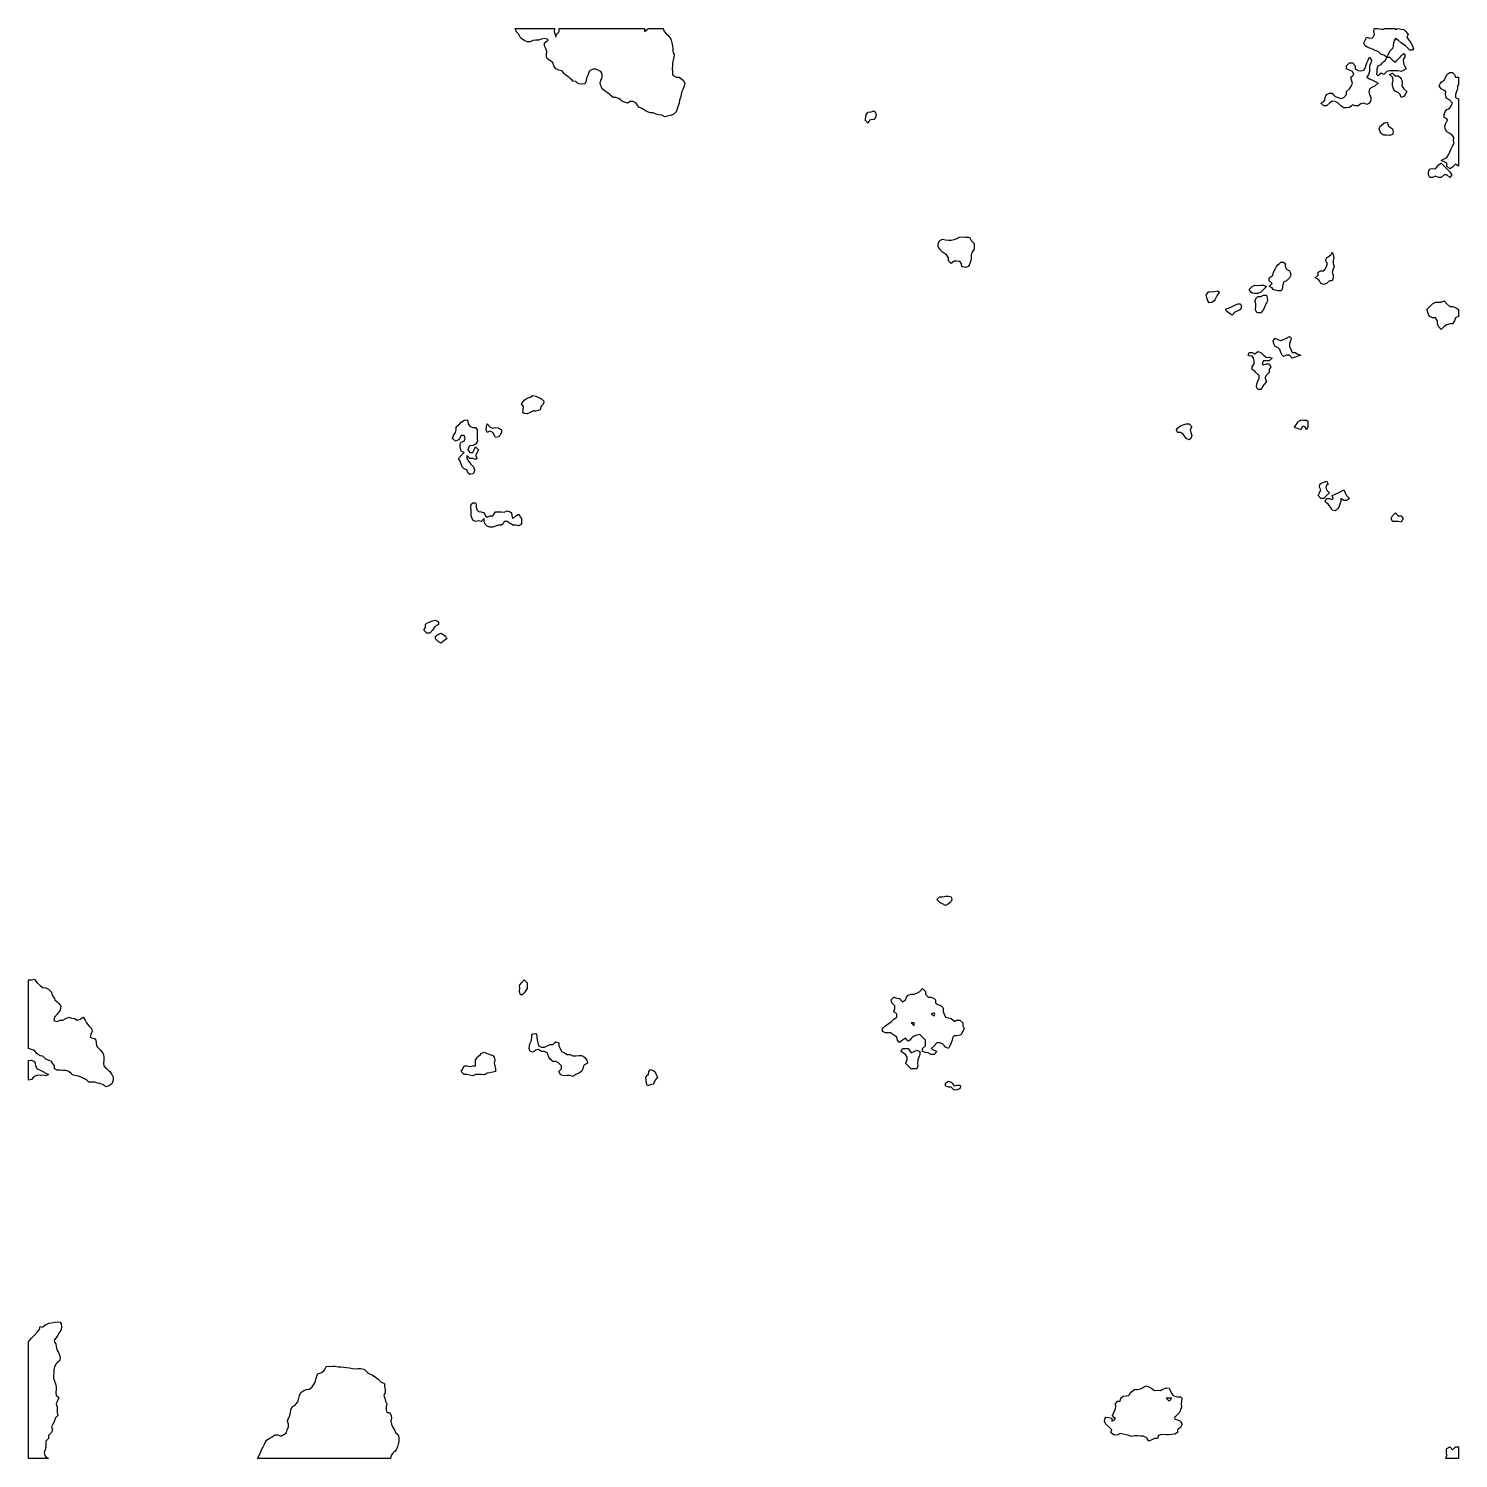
# Model space of a CAD drawing. Header units: metres. Extents: x 0 to 254, y 0 to 254.
import ezdxf

# ---------------------------------------------------------------- set-up
doc = ezdxf.new("R2010")
doc.units = ezdxf.units.M
doc.layers.add('relief', color=7, linetype='Continuous')

msp = doc.modelspace()

# ---------------------------------------------------------------- linework, layer by layer
at = {"layer": 'relief'}
for points in [[(237.46, 250.95), (237.2, 251.45), (237.46, 251.96), (237.71, 252.47), (238.22, 252.3), (238.73, 252.37), (238.86, 252.47), (239.07, 252.98), (238.98, 253.49), (239.07, 254), (239.24, 254), (239.75, 254), (240.26, 253.87), (240.77, 253.87), (240.85, 254), (241.27, 254), (241.78, 254), (242.29, 254), (242.72, 254), (242.8, 253.83), (243.31, 254), (243.82, 253.87), (244.33, 253.83), (244.67, 253.49), (244.84, 253.24), (245.09, 252.98), (244.84, 252.47), (245.18, 251.96), (245.35, 251.79), (245.55, 251.45), (245.86, 250.95), (246.03, 250.44), (245.86, 250.18), (245.35, 250.18), (245.09, 250.44), (244.84, 250.69), (244.58, 250.95), (244.33, 251.12), (243.82, 251.45), (243.31, 251.96), (242.8, 252.22), (242.63, 251.96), (242.46, 251.45), (242.42, 250.95), (242.29, 250.44), (241.78, 249.93), (241.53, 249.42), (241.27, 248.91), (240.77, 249.29), (240.26, 249.42), (239.75, 249.93), (239.24, 250.1), (238.73, 250.34), (238.47, 250.44), (238.22, 250.54), (237.71, 250.78), (237.46, 250.95)], [(109.03, 239.75), (108.93, 239.83), (108.42, 240.05), (108.22, 240.26), (107.91, 240.77), (107.4, 241.02), (106.89, 241.05), (106.38, 240.77), (105.88, 240.92), (105.37, 241.1), (105.18, 241.27), (104.86, 241.59), (104.35, 241.78), (103.84, 241.78), (103.33, 242.19), (103.25, 242.29), (102.82, 242.61), (102.52, 242.8), (102.31, 242.93), (101.88, 243.31), (101.8, 243.57), (101.63, 243.82), (101.55, 244.33), (101.68, 244.84), (101.8, 245.01), (101.87, 245.35), (101.87, 245.86), (101.8, 246.2), (101.63, 246.36), (101.29, 246.53), (100.79, 246.77), (100.28, 246.8), (99.77, 246.53), (99.56, 246.36), (99.39, 245.86), (99.26, 245.6), (99.19, 245.35), (99.05, 244.84), (98.92, 244.33), (98.75, 244.18), (98.24, 244.11), (97.73, 244.18), (97.53, 244.33), (97.22, 244.58), (96.71, 244.67), (96.57, 244.84), (96.2, 245.16), (95.95, 245.35), (95.7, 245.54), (95.27, 245.86), (95.19, 245.96), (94.85, 246.36), (94.68, 246.47), (94.17, 246.62), (93.66, 246.87), (93.28, 247.38), (93.15, 247.89), (92.64, 248.33), (92.47, 248.4), (92.13, 248.66), (92.03, 248.91), (92.02, 249.42), (92.06, 249.93), (91.91, 250.44), (91.62, 250.95), (91.62, 251.45), (92.13, 251.84), (92.3, 251.96), (92.13, 252.13), (91.62, 252.22), (91.11, 252.13), (90.61, 251.96), (90.1, 251.96), (89.59, 251.88), (89.08, 251.65), (88.57, 251.66), (88.06, 251.9), (87.99, 251.96), (87.55, 252.22), (87.35, 252.47), (87.07, 252.98), (87.04, 253.07), (86.62, 253.49), (86.53, 253.75), (86.41, 254), (86.53, 254), (87.04, 254), (87.55, 254), (88.06, 254), (88.57, 254), (89.08, 254), (89.59, 254), (90.1, 254), (90.61, 254), (91.11, 254), (91.62, 254), (92.13, 254), (92.64, 254), (93.15, 254), (93.4, 254), (93.35, 253.49), (93.57, 252.98), (93.66, 252.47), (93.76, 252.98), (94.17, 253.39), (94.23, 253.49), (94.27, 254), (94.68, 254), (95.19, 254), (95.7, 254), (96.2, 254), (96.71, 254), (97.22, 254), (97.73, 254), (98.24, 254), (98.75, 254), (99.26, 254), (99.77, 254), (100.28, 254), (100.79, 254), (101.29, 254), (101.8, 254), (102.31, 254), (102.82, 254), (103.33, 254), (103.84, 254), (104.35, 254), (104.86, 254), (105.37, 254), (105.88, 254), (106.38, 254), (106.89, 254), (107.4, 254), (107.91, 254), (108.42, 254), (108.93, 254), (109.44, 254), (109.44, 253.49), (109.95, 253.87), (110.2, 254), (110.46, 254), (110.97, 254), (111.47, 254), (111.98, 254), (112.49, 254), (112.71, 254), (112.93, 253.49), (113, 253.39), (113.41, 252.98), (113.51, 252.88), (113.85, 252.47), (114.02, 252.27), (114.15, 251.96), (114.25, 251.45), (114.38, 250.95), (114.46, 250.44), (114.47, 249.93), (114.53, 249.67), (114.66, 249.42), (114.61, 248.91), (114.53, 248.4), (114.39, 247.89), (114.36, 247.38), (114.34, 246.87), (114.38, 246.36), (114.38, 245.86), (114.53, 245.65), (115.04, 245.35), (115.55, 245.35), (116.06, 245.04), (116.26, 244.84), (116.57, 244.33), (116.44, 243.82), (116.31, 243.31), (116.06, 242.8), (115.91, 242.29), (115.8, 241.78), (115.65, 241.27), (115.55, 240.77), (115.42, 240.26), (115.24, 239.75), (115.04, 239.24), (114.53, 238.73), (114.02, 238.54), (113.51, 238.47), (113, 238.35), (112.49, 238.62), (111.98, 238.67), (111.73, 238.73), (111.47, 238.81), (110.97, 239.03), (110.46, 239.03), (109.95, 239.24), (109.44, 239.52), (109.03, 239.75)], [(240.77, 248.15), (241.02, 248.4), (241.27, 248.91), (241.78, 248.91), (242.29, 248.4), (242.8, 248.06), (243.14, 248.4), (243.31, 248.57), (243.65, 248.91), (243.82, 249.16), (244.07, 249.42), (244.33, 249.59), (244.5, 249.42), (244.5, 248.91), (244.33, 248.66), (244.16, 248.4), (244.23, 247.89), (244.33, 247.64), (244.43, 247.38), (244.71, 246.87), (244.33, 246.62), (243.82, 246.36), (243.31, 246.49), (242.8, 246.49), (242.29, 246.49), (241.78, 246.47), (241.27, 246.36), (240.77, 245.86), (240.26, 246.11), (240, 245.86), (239.75, 245.6), (239.49, 245.86), (239.58, 246.36), (239.58, 246.87), (239.75, 247.38), (240.26, 247.64), (240.51, 247.89), (240.77, 248.15)], [(230.08, 240.26), (229.57, 240.77), (230.08, 241.02), (230.25, 241.27), (230.33, 241.78), (230.59, 242.29), (231.09, 242.55), (231.6, 242.55), (231.77, 242.29), (232.11, 241.95), (232.62, 241.78), (233.13, 241.61), (233.64, 241.78), (234.15, 242.29), (234.15, 242.8), (234.66, 243.31), (235, 243.82), (235.17, 244.33), (235, 244.84), (234.91, 245.35), (235.17, 245.6), (235.42, 245.86), (235.17, 246.36), (234.66, 246.62), (234.15, 246.87), (234.15, 247.38), (234.66, 247.89), (235.17, 247.89), (235.68, 247.38), (235.68, 246.87), (236.18, 246.53), (236.69, 246.49), (237.2, 246.62), (237.37, 246.87), (237.54, 247.38), (237.71, 247.89), (237.97, 248.4), (238.22, 248.91), (238.56, 248.4), (238.47, 247.89), (238.22, 247.38), (238.22, 246.87), (238.22, 246.36), (238.05, 245.86), (237.71, 245.35), (238.22, 245.09), (238.73, 244.84), (239.24, 244.58), (239.75, 244.33), (239.24, 243.82), (238.73, 243.57), (238.22, 243.31), (238.09, 242.8), (238.22, 242.29), (238.47, 241.78), (238.47, 241.27), (238.22, 240.77), (237.71, 240.51), (237.2, 240.77), (236.69, 240.64), (236.18, 240.26), (235.68, 240.26), (235.17, 240.43), (235, 240.26), (234.66, 240), (234.15, 239.92), (233.64, 239.92), (233.13, 240.26), (232.62, 240.77), (232.11, 241.02), (231.6, 241.1), (231.09, 240.77), (230.59, 240.26), (230.08, 240.26)], [(242.29, 245.35), (241.78, 245.86), (242.29, 246.11), (242.55, 245.86), (242.8, 245.6), (243.31, 245.6), (243.57, 245.35), (243.82, 245.09), (243.95, 244.84), (244.02, 244.33), (243.95, 243.82), (244.33, 243.31), (244.84, 242.8), (244.53, 242.29), (244.33, 241.95), (243.82, 241.78), (243.65, 242.29), (243.31, 242.63), (242.8, 242.8), (242.46, 243.31), (242.29, 243.82), (242.29, 244.33), (242.42, 244.84), (242.29, 245.35)], [(252.22, 231.6), (252.47, 232.11), (252.73, 232.62), (252.98, 233.13), (253.24, 233.64), (253.11, 234.15), (253.19, 234.66), (252.98, 235), (252.73, 235.17), (252.47, 235.34), (251.96, 235.68), (251.62, 236.18), (251.56, 236.69), (251.76, 237.2), (251.96, 237.54), (252.13, 237.71), (251.96, 237.97), (251.45, 238.22), (251.45, 238.73), (251.66, 239.24), (251.96, 239.62), (252.22, 239.75), (252.47, 239.92), (252.73, 240.26), (252.98, 240.77), (252.47, 241.27), (251.96, 241.61), (251.84, 241.78), (251.71, 242.29), (251.79, 242.8), (251.45, 243.01), (250.95, 243.31), (250.61, 243.82), (250.84, 244.33), (250.95, 244.5), (251.45, 244.84), (251.79, 245.35), (251.96, 245.86), (252.47, 246.2), (252.98, 246.2), (253.32, 245.86), (253.49, 245.35), (254, 245.35), (254, 244.84), (254, 244.33), (254, 244.07), (253.83, 243.82), (253.83, 243.31), (253.66, 242.8), (253.49, 242.29), (253.49, 241.78), (254, 241.53), (254, 241.27), (254, 240.77), (254, 240.26), (254, 239.75), (254, 239.24), (254, 238.73), (254, 238.22), (254, 237.71), (254, 237.2), (254, 236.69), (254, 236.18), (254, 235.68), (254, 235.17), (254, 234.66), (254, 234.15), (254, 233.64), (254, 233.13), (254, 232.62), (254, 232.11), (254, 231.6), (254, 231.09), (254, 230.59), (254, 230.08), (254, 229.57), (253.49, 229.91), (253.15, 229.57), (252.98, 229.4), (252.47, 229.06), (251.96, 229.57), (251.96, 230.08), (251.45, 230.33), (250.95, 230.59), (251.45, 230.84), (251.96, 231.09), (252.22, 231.6)], [(150.54, 238.73), (150.47, 238.22), (150.16, 237.84), (149.65, 237.81), (149.4, 237.71), (149.14, 237.2), (148.63, 237.71), (148.71, 238.22), (148.82, 238.73), (149.14, 239.15), (149.65, 239.24), (150.16, 239.37), (150.41, 239.24), (150.54, 238.73)], [(240.77, 237.2), (241.27, 237.37), (241.4, 237.2), (241.61, 236.69), (241.78, 236.57), (242.29, 236.18), (242.39, 235.68), (242.29, 235.17), (241.78, 235), (241.27, 235.04), (240.77, 235.04), (240.51, 235.17), (240.26, 235.42), (240.09, 235.68), (239.92, 236.18), (240.09, 236.69), (240.26, 236.8), (240.77, 237.2)], [(250.44, 229.82), (250.95, 230.08), (251.45, 229.57), (251.96, 229.06), (252.47, 228.55), (252.81, 228.04), (252.47, 227.53), (251.96, 228.04), (251.45, 228.04), (250.95, 227.53), (250.44, 227.53), (249.93, 227.79), (249.42, 227.53), (248.91, 227.53), (248.71, 228.04), (248.69, 228.55), (248.91, 229.06), (249.42, 229.16), (249.93, 229.06), (250.27, 229.57), (250.44, 229.82)], [(163.39, 212.77), (163.39, 213.28), (163.06, 213.79), (162.89, 213.91), (162.38, 214.3), (161.87, 214.81), (161.61, 215.31), (161.61, 215.82), (161.87, 216.33), (162.38, 216.59), (162.89, 216.46), (163.39, 216.43), (163.9, 216.41), (164.41, 216.52), (164.92, 216.74), (165.09, 216.84), (165.43, 216.95), (165.94, 217.03), (166.45, 216.94), (166.96, 216.94), (167.21, 216.84), (167.47, 216.33), (167.98, 215.82), (167.98, 215.31), (167.98, 214.81), (167.64, 214.3), (167.47, 213.79), (167.47, 213.28), (167.41, 212.77), (167.21, 212.26), (166.96, 211.75), (166.45, 211.58), (165.94, 211.65), (165.81, 211.75), (165.72, 212.26), (165.43, 212.6), (164.92, 212.67), (164.41, 212.67), (163.9, 212.26), (163.39, 212.77)], [(229.57, 210.99), (230.08, 210.99), (230.33, 211.24), (230.59, 211.75), (230.75, 212.26), (230.59, 212.52), (230.46, 212.77), (230.59, 213.28), (231.09, 213.62), (231.35, 213.79), (231.6, 214.3), (231.77, 213.79), (231.86, 213.28), (231.77, 212.77), (231.77, 212.26), (231.94, 211.75), (231.77, 211.24), (231.6, 210.73), (231.77, 210.22), (231.77, 209.72), (231.6, 209.21), (231.09, 209.21), (230.59, 208.7), (230.08, 208.53), (229.57, 208.7), (229.31, 209.21), (229.06, 209.46), (228.55, 209.72), (229.06, 210.22), (229.06, 210.73), (229.57, 210.99)], [(221.04, 210.22), (221.17, 210.73), (221.42, 211.24), (221.68, 211.75), (221.93, 212.01), (222.19, 212.26), (222.44, 212.52), (222.95, 212.52), (223.2, 212.26), (223.2, 211.75), (223.46, 211.24), (223.97, 210.99), (224.1, 210.73), (224.22, 210.22), (223.97, 209.72), (223.46, 209.21), (222.95, 208.95), (222.85, 208.7), (222.78, 208.19), (222.7, 207.68), (222.44, 207.39), (221.93, 207.4), (221.42, 207.55), (221.08, 207.68), (220.91, 207.93), (220.4, 208.19), (220.91, 208.7), (220.4, 209.21), (220.4, 209.72), (220.91, 210.05), (221.04, 210.22)], [(219.39, 208.44), (219.9, 208.19), (219.39, 207.68), (218.88, 207.17), (218.37, 206.92), (217.86, 206.92), (217.35, 207), (217.1, 207.17), (216.84, 207.68), (217.35, 208.19), (217.86, 208.44), (218.37, 208.39), (218.88, 208.44), (219.39, 208.44)], [(210.73, 207.32), (211.24, 207.42), (211.58, 207.17), (211.24, 206.83), (211.12, 206.66), (210.88, 206.15), (210.73, 205.81), (210.61, 205.64), (210.22, 205.34), (209.72, 205.3), (209.51, 205.64), (209.33, 206.15), (209.21, 206.66), (209.55, 207.17), (209.72, 207.27), (210.22, 207.24), (210.73, 207.32)], [(218.88, 206.41), (219.39, 206.66), (219.9, 206.66), (220.04, 206.15), (220.07, 205.64), (219.9, 205.3), (219.77, 205.13), (219.59, 204.63), (219.39, 204.12), (219.05, 203.61), (218.88, 203.52), (218.37, 203.48), (218.11, 203.61), (217.93, 204.12), (218.03, 204.63), (217.99, 205.13), (217.86, 205.64), (218.11, 206.15), (218.37, 206.41), (218.88, 206.41)], [(214.3, 204.88), (214.81, 205.13), (215.31, 205.13), (215.48, 204.63), (215.31, 204.12), (214.81, 203.86), (214.3, 203.61), (213.79, 203.1), (213.28, 203.44), (213.02, 203.61), (212.77, 203.86), (212.71, 204.12), (212.77, 204.22), (213.28, 204.37), (213.79, 204.63), (214.3, 204.88)], [(248.74, 203.1), (248.57, 203.61), (248.4, 204.12), (248.91, 204.63), (249.42, 205.13), (249.93, 205.39), (250.44, 205.39), (250.95, 205.39), (251.45, 205.64), (251.96, 205.13), (252.47, 204.63), (252.98, 204.63), (253.49, 204.46), (254, 204.12), (254, 203.61), (254, 203.1), (254, 202.84), (253.49, 202.59), (253.32, 202.08), (252.98, 201.57), (252.47, 201.57), (251.96, 201.4), (251.45, 201.06), (250.95, 200.55), (250.44, 201.06), (250.31, 201.57), (250.31, 202.08), (249.93, 202.59), (249.42, 202.59), (248.91, 202.84), (248.74, 203.1)], [(221.08, 198.52), (221.42, 199.03), (221.93, 198.77), (222.44, 198.62), (222.95, 198.77), (223.46, 199.03), (223.97, 199.28), (224.31, 199.03), (224.17, 198.52), (223.97, 198.01), (223.97, 197.5), (224.22, 196.99), (224.48, 196.48), (224.99, 196.48), (225.49, 196.14), (226, 195.97), (225.49, 195.8), (224.99, 195.63), (224.48, 195.46), (223.97, 195.97), (223.46, 195.97), (222.95, 195.72), (222.7, 195.97), (222.44, 196.48), (222.27, 196.99), (221.93, 197.33), (221.42, 197.5), (221.22, 198.01), (221.08, 198.52)], [(218.03, 192.92), (217.86, 193.17), (217.35, 193.43), (217.35, 193.94), (217.69, 194.44), (217.73, 194.95), (217.61, 195.46), (217.35, 195.8), (216.84, 195.89), (216.67, 195.97), (216.84, 196.48), (217.35, 196.48), (217.86, 196.23), (218.11, 196.48), (218.37, 196.61), (218.88, 196.48), (219.39, 195.97), (219.9, 195.59), (220.4, 195.63), (220.91, 195.46), (220.4, 194.95), (219.9, 194.95), (219.39, 194.95), (219.13, 194.44), (219.39, 194.28), (219.9, 194.44), (220.4, 194.44), (220.66, 193.94), (220.4, 193.43), (220.4, 192.92), (219.9, 192.41), (219.64, 191.9), (219.9, 191.39), (219.64, 190.88), (219.39, 190.63), (219.22, 190.37), (218.88, 189.86), (218.37, 189.86), (218.11, 190.37), (218.2, 190.88), (218.37, 191.39), (218.62, 191.9), (218.62, 192.41), (218.37, 192.58), (218.03, 192.92)], [(89.08, 188.51), (89.59, 188.85), (90.1, 188.68), (90.61, 188.45), (90.94, 188.34), (91.11, 188.25), (91.54, 187.83), (91.45, 187.32), (91.11, 186.98), (90.99, 186.81), (90.86, 186.3), (90.61, 186.13), (90.1, 186.05), (89.59, 186.05), (89.08, 185.79), (88.57, 185.54), (88.06, 185.62), (87.81, 185.79), (87.86, 186.3), (87.93, 186.81), (87.55, 187.32), (87.89, 187.83), (88.06, 188), (88.57, 188.34), (89.08, 188.51)], [(76.35, 177.65), (76.86, 178.16), (77.37, 178.67), (76.86, 178.92), (76.76, 179.17), (76.64, 179.68), (76.69, 180.19), (76.86, 180.53), (77.37, 180.7), (77.54, 181.21), (77.37, 181.72), (76.86, 181.72), (76.52, 181.21), (76.35, 180.96), (75.84, 180.7), (75.33, 181.21), (75.5, 181.72), (75.84, 182.23), (75.97, 182.74), (75.93, 183.25), (76.35, 183.61), (76.61, 183.76), (76.86, 184.09), (77.12, 184.26), (77.37, 184.43), (77.88, 184.47), (78.05, 184.26), (78.08, 183.76), (78.39, 183.37), (78.64, 183.25), (78.9, 183.16), (79.41, 183.14), (79.7, 182.74), (79.71, 182.23), (79.66, 181.72), (79.66, 181.21), (79.75, 180.7), (79.41, 180.19), (78.9, 179.94), (78.39, 179.85), (78.22, 179.68), (78.05, 179.17), (78.39, 178.67), (78.9, 178.67), (79.15, 179.17), (79.41, 179.68), (79.92, 179.17), (79.66, 178.67), (79.41, 178.16), (79.66, 177.65), (79.41, 177.48), (78.9, 177.65), (78.39, 177.65), (77.88, 178.16), (77.88, 177.65), (78.13, 177.14), (78.39, 176.88), (78.56, 176.63), (78.9, 176.29), (79.03, 176.12), (79.24, 175.61), (79.07, 175.1), (78.9, 174.93), (78.39, 174.76), (78.05, 175.1), (77.88, 175.61), (77.37, 175.78), (77.03, 176.12), (76.86, 176.63), (76.69, 177.14), (76.35, 177.65)], [(81.44, 183.76), (81.95, 183.25), (82.46, 182.99), (82.97, 183.14), (83.48, 183.08), (83.99, 182.74), (83.99, 182.23), (83.73, 181.72), (83.48, 181.46), (82.97, 181.38), (82.77, 181.72), (82.46, 182.23), (81.95, 182.48), (81.44, 182.23), (81.27, 182.74), (81.32, 183.25), (81.44, 183.76)], [(204.12, 182.99), (204.37, 183.25), (204.63, 183.42), (205.13, 183.59), (205.64, 183.76), (206.15, 183.76), (206.66, 183.25), (206.32, 182.74), (206.49, 182.23), (206.66, 181.72), (206.49, 181.21), (206.15, 180.96), (205.64, 181.21), (205.3, 181.72), (205.13, 181.97), (204.63, 182.23), (204.12, 182.23), (203.95, 182.74), (204.12, 182.99)], [(226.51, 184.43), (227.02, 184.43), (227.28, 184.26), (227.28, 183.76), (227.28, 183.25), (227.02, 182.74), (226.77, 183.25), (226.51, 183.37), (226.26, 183.25), (226, 182.74), (225.49, 182.94), (224.99, 183.08), (224.82, 183.25), (224.99, 183.37), (225.29, 183.76), (225.49, 184.09), (225.66, 184.26), (226, 184.52), (226.51, 184.43)], [(230.08, 173.45), (230.59, 173.58), (230.84, 173.07), (230.59, 172.81), (230.42, 172.56), (230.59, 172.05), (231.09, 171.54), (230.59, 171.03), (230.08, 170.52), (229.57, 170.52), (229.06, 171.03), (229.31, 171.54), (229.57, 172.05), (229.31, 172.56), (229.4, 173.07), (229.57, 173.17), (230.08, 173.45)], [(231.09, 170.52), (231.6, 170.35), (231.73, 170.52), (231.6, 171.03), (232.11, 171.28), (232.62, 171.54), (233.13, 171.79), (233.64, 172.05), (233.89, 171.54), (234.15, 171.03), (234.66, 170.52), (234.15, 170.18), (233.64, 170.14), (233.13, 170.52), (233.13, 170.01), (232.96, 169.5), (232.75, 168.99), (232.62, 168.82), (232.28, 168.48), (232.11, 168.36), (231.6, 168.48), (231.26, 168.99), (231.09, 169.25), (230.84, 169.5), (230.59, 169.76), (230.33, 170.01), (230.59, 170.52), (231.09, 170.52)], [(78.77, 166.96), (78.64, 167.47), (78.64, 167.98), (78.64, 168.48), (78.56, 168.99), (78.64, 169.5), (78.9, 169.76), (79.41, 169.76), (79.51, 169.5), (79.53, 168.99), (79.66, 168.48), (79.92, 168.23), (80.42, 168.15), (80.93, 167.98), (81.19, 167.47), (81.44, 167.21), (81.95, 167.47), (82.46, 167.47), (82.8, 167.98), (82.97, 168.15), (83.48, 168.18), (83.99, 168.18), (84.5, 168.1), (85.01, 168.32), (85.52, 168.15), (85.77, 167.98), (85.85, 167.47), (86.02, 166.96), (86.53, 167.47), (87.04, 167.72), (87.21, 167.47), (87.55, 166.96), (87.55, 166.45), (87.55, 165.94), (87.04, 165.69), (86.53, 165.77), (86.02, 165.77), (85.77, 165.94), (85.52, 166.11), (85.01, 166.45), (84.5, 166.45), (84.24, 165.94), (83.99, 165.77), (83.48, 165.77), (82.97, 165.6), (82.46, 165.43), (81.95, 165.43), (81.44, 165.6), (81.1, 165.94), (80.93, 166.45), (80.93, 166.96), (80.42, 166.45), (79.92, 166.55), (79.41, 166.45), (78.9, 166.7), (78.77, 166.96)], [(243.82, 167.47), (244.16, 166.96), (243.92, 166.45), (243.82, 166.32), (243.31, 166.45), (242.8, 166.45), (242.29, 166.45), (242.04, 166.96), (242.29, 167.47), (242.8, 167.98), (243.31, 167.47), (243.82, 167.47)], [(72.28, 148.89), (72.79, 148.63), (72.79, 148.12), (72.28, 147.87), (72.03, 147.62), (71.77, 147.11), (71.26, 146.6), (70.75, 146.6), (70.24, 147.11), (70.5, 147.62), (70.5, 148.12), (70.75, 148.38), (71.26, 148.63), (71.77, 148.8), (72.28, 148.89)], [(74.06, 146.09), (74.32, 145.58), (73.81, 145.32), (73.55, 145.07), (73.3, 144.82), (72.79, 145.07), (72.28, 145.58), (72.28, 146.09), (72.79, 146.43), (73.3, 146.6), (73.81, 146.26), (74.06, 146.09)], [(164.01, 99.26), (163.9, 98.92), (163.73, 98.75), (163.39, 98.49), (162.89, 98.24), (162.38, 98.49), (161.87, 98.75), (161.36, 99.26), (161.87, 99.77), (162.38, 99.77), (162.89, 99.89), (163.39, 99.89), (163.9, 99.77), (164.01, 99.26)], [(10.69, 66.85), (10.35, 67.19), (10.18, 67.29), (9.67, 67.53), (9.33, 67.7), (9.16, 67.77), (8.65, 67.98), (8.14, 68.04), (7.76, 68.21), (7.64, 68.34), (7.13, 68.72), (6.62, 68.92), (6.11, 68.89), (5.6, 68.97), (5.09, 68.97), (4.58, 69.23), (4.58, 69.74), (4.24, 70.24), (4.07, 70.5), (3.56, 70.75), (3.05, 70.92), (2.71, 71.26), (2.55, 71.43), (2.04, 71.52), (1.7, 71.77), (1.53, 71.9), (1.15, 72.28), (1.02, 72.45), (0.51, 72.62), (0, 72.79), (0, 73.3), (0, 73.81), (0, 74.32), (0, 74.83), (0, 75.33), (0, 75.84), (0, 76.35), (0, 76.86), (0, 77.37), (0, 77.88), (0, 78.39), (0, 78.9), (0, 79.41), (0, 79.92), (0, 80.42), (0, 80.93), (0, 81.44), (0, 81.95), (0, 82.46), (0, 82.97), (0, 83.48), (0, 83.99), (0, 84.5), (0, 85.01), (0.51, 85.01), (1.02, 85.13), (1.09, 85.01), (1.53, 84.5), (2.04, 83.99), (2.55, 83.65), (3.05, 83.58), (3.31, 83.48), (3.56, 83.35), (3.94, 82.97), (4.07, 82.8), (4.14, 82.46), (4.44, 81.95), (4.58, 81.7), (4.65, 81.44), (5.09, 81.08), (5.24, 80.93), (5.6, 80.53), (5.7, 80.42), (5.68, 79.92), (5.6, 79.66), (5.43, 79.41), (5.09, 78.9), (4.58, 78.39), (4.51, 77.88), (4.58, 77.75), (5.09, 77.63), (5.6, 77.88), (6.11, 77.88), (6.62, 78.13), (7.13, 78.39), (7.64, 78.22), (8.14, 78.13), (8.65, 77.88), (9.16, 78.05), (9.67, 78.39), (10.05, 77.88), (10.18, 77.63), (10.27, 77.37), (10.69, 76.86), (11.2, 76.35), (11.3, 75.84), (11.2, 75.59), (11.03, 75.33), (10.94, 74.83), (11.2, 74.72), (11.71, 74.57), (11.93, 74.32), (12.01, 73.81), (12.05, 73.3), (12.22, 73.04), (12.47, 72.79), (12.73, 72.59), (12.98, 72.28), (13.23, 71.9), (13.28, 71.77), (13.38, 71.26), (13.36, 70.75), (13.32, 70.24), (13.38, 69.74), (13.74, 69.31), (13.87, 69.23), (14.25, 68.84), (14.42, 68.72), (14.76, 68.21), (15.02, 67.7), (15.05, 67.19), (14.86, 66.68), (14.76, 66.55), (14.25, 66.17), (13.74, 66.03), (13.54, 66.17), (13.23, 66.39), (12.73, 66.58), (12.22, 66.68), (11.71, 66.81), (11.2, 66.85), (10.69, 66.85)], [(88.57, 84.5), (88.57, 83.99), (88.57, 83.48), (88.23, 82.97), (88.06, 82.72), (87.81, 82.46), (87.55, 82.29), (87.3, 82.46), (87.21, 82.97), (87.25, 83.48), (87.21, 83.99), (87.55, 84.5), (88.06, 85.01), (88.57, 84.5)], [(158.3, 75.33), (157.8, 75.16), (157.29, 75), (157.03, 74.83), (156.78, 74.57), (156.52, 74.32), (156.27, 74.15), (156.1, 74.32), (155.76, 74.66), (155.25, 74.32), (154.74, 73.91), (154.33, 74.32), (154.23, 74.83), (153.72, 75.21), (153.55, 75.33), (153.21, 75.59), (152.71, 75.59), (152.2, 75.59), (151.69, 75.84), (151.69, 76.35), (152.2, 76.86), (152.71, 77.2), (152.96, 77.37), (153.21, 77.54), (153.55, 77.88), (153.72, 78.05), (154.23, 78.39), (154.23, 78.9), (153.72, 79.41), (153.89, 79.92), (153.89, 80.42), (153.72, 80.59), (153.38, 80.93), (153.21, 81.44), (153.72, 81.95), (154.23, 81.78), (154.74, 81.7), (154.91, 81.44), (155.25, 81.1), (155.76, 81.44), (155.93, 81.95), (156.27, 82.29), (156.78, 82.46), (157.29, 82.46), (157.8, 82.63), (158.3, 82.97), (158.81, 83.48), (159.32, 82.97), (159.32, 82.46), (159.83, 81.95), (160.34, 81.95), (160.85, 81.7), (161.1, 81.44), (161.1, 80.93), (161.36, 80.68), (161.87, 80.53), (162.12, 80.42), (162.38, 80.17), (162.48, 79.92), (162.48, 79.41), (162.63, 78.9), (162.89, 78.39), (163.39, 78.26), (163.9, 78.13), (164.24, 77.88), (164.41, 77.63), (164.92, 77.88), (165.43, 77.88), (165.94, 77.37), (165.94, 76.86), (166.19, 76.35), (165.94, 75.84), (165.69, 75.33), (165.43, 75.16), (164.92, 75.08), (164.41, 75.08), (164.16, 74.83), (164.07, 74.32), (163.9, 73.81), (163.65, 73.3), (163.39, 72.79), (162.89, 73.04), (162.72, 73.3), (162.38, 73.64), (161.87, 73.81), (161.36, 73.81), (160.85, 73.3), (160.34, 72.79), (160.85, 72.54), (161.36, 72.28), (160.85, 71.77), (160.34, 71.77), (159.83, 72.03), (159.32, 72.11), (158.81, 72.28), (158.81, 72.79), (159.32, 73.3), (159.32, 73.81), (159.32, 74.32), (158.81, 74.83), (158.3, 75.33)], [(160.85, 79.15), (160.34, 78.9), (160.85, 78.64), (160.98, 78.9), (160.85, 79.15)], [(157.29, 77.37), (156.78, 77.37), (157.29, 76.86), (157.29, 77.37)], [(92.9, 70.75), (92.64, 70.92), (92.39, 71.26), (92.26, 71.77), (92.13, 72.03), (91.62, 72.28), (91.11, 72.28), (90.61, 72.62), (90.1, 72.54), (89.84, 72.28), (89.59, 72.15), (89.08, 72.28), (88.95, 72.79), (88.98, 73.3), (89.08, 73.81), (89.33, 74.32), (89.42, 74.83), (89.42, 75.33), (89.59, 75.44), (90.1, 75.5), (90.22, 75.33), (90.27, 74.83), (90.35, 74.32), (90.48, 73.81), (90.61, 73.3), (91.11, 73.04), (91.62, 73.04), (92.13, 73.3), (92.64, 73.55), (93.15, 73.55), (93.4, 73.81), (93.66, 73.98), (94.17, 73.81), (94.17, 73.3), (94.42, 72.79), (94.68, 72.28), (95.19, 72.03), (95.7, 71.77), (96.2, 71.77), (96.71, 71.52), (97.22, 71.52), (97.73, 71.6), (98.24, 71.6), (98.75, 71.26), (99.16, 70.75), (99.26, 70.24), (98.75, 69.91), (98.58, 69.74), (98.44, 69.23), (98.24, 68.72), (97.73, 68.46), (97.22, 68.21), (96.71, 67.87), (96.2, 68.04), (95.7, 68.04), (95.19, 67.95), (94.68, 68.08), (94.51, 68.21), (94.17, 68.72), (94.68, 69.23), (94.68, 69.74), (94.17, 70.24), (93.66, 70.5), (93.15, 70.5), (92.9, 70.75)], [(78.39, 69.61), (78.9, 69.74), (79.41, 69.74), (79.41, 70.24), (79.41, 70.75), (79.75, 71.26), (79.92, 71.43), (80.26, 71.77), (80.42, 71.94), (80.93, 72.15), (81.44, 71.94), (81.95, 71.77), (82.46, 71.6), (82.72, 71.26), (82.8, 70.75), (82.72, 70.24), (82.8, 69.74), (82.97, 69.23), (82.97, 68.72), (82.46, 68.62), (81.95, 68.51), (81.44, 68.46), (81.1, 68.21), (80.93, 68.12), (80.42, 68.21), (79.92, 68.21), (79.41, 68.21), (78.9, 67.95), (78.39, 68.08), (77.88, 68.21), (77.37, 68.21), (76.86, 68.72), (77.12, 69.23), (77.37, 69.74), (77.88, 69.74), (78.39, 69.61)], [(155.25, 72.79), (155.76, 72.79), (156.27, 72.79), (156.61, 72.28), (156.78, 72.03), (157.29, 72.28), (157.8, 72.54), (158.3, 72.28), (158.3, 71.77), (158.13, 71.26), (157.97, 70.75), (157.92, 70.24), (157.97, 69.74), (157.8, 69.23), (157.29, 69.23), (156.78, 69.23), (156.27, 69.74), (155.76, 70.24), (156.1, 70.75), (156.1, 71.26), (155.76, 71.77), (155.25, 72.11), (155, 72.28), (155.25, 72.79)], [(0, 70.24), (0, 70.67), (0.51, 70.75), (1.02, 70.5), (1.15, 70.24), (1.22, 69.74), (1.53, 69.23), (2.04, 68.97), (2.55, 68.72), (3.05, 68.46), (3.56, 68.21), (3.05, 67.95), (2.55, 68.11), (2.04, 68.04), (1.53, 68.06), (1.02, 67.83), (0.89, 67.7), (0.51, 67.32), (0, 67.19), (0, 67.7), (0, 68.21), (0, 68.72), (0, 69.23), (0, 69.74), (0, 70.24)], [(110.97, 68.89), (111.22, 68.72), (111.47, 68.21), (111.73, 67.7), (111.47, 67.44), (111.31, 67.19), (111.09, 66.68), (110.97, 66.51), (110.46, 66.34), (109.95, 66.17), (109.78, 66.68), (109.69, 67.19), (109.66, 67.7), (109.95, 68.11), (110.12, 68.21), (110.2, 68.72), (110.46, 69.06), (110.97, 68.89)], [(163.9, 66.85), (164.07, 66.68), (164.41, 66.17), (164.92, 66.3), (165.43, 66.3), (165.56, 66.17), (165.43, 65.66), (164.92, 65.49), (164.41, 65.41), (164.16, 65.66), (163.9, 65.92), (163.39, 65.92), (162.89, 66.17), (162.89, 66.68), (163.39, 67.02), (163.9, 66.85)], [(0, 3.05), (0, 3.56), (0, 4.07), (0, 4.58), (0, 5.09), (0, 5.6), (0, 6.11), (0, 6.62), (0, 7.13), (0, 7.64), (0, 8.14), (0, 8.65), (0, 9.16), (0, 9.67), (0, 10.18), (0, 10.69), (0, 11.2), (0, 11.71), (0, 12.22), (0, 12.73), (0, 13.23), (0, 13.74), (0, 14.25), (0, 14.76), (0, 15.27), (0, 15.78), (0, 16.29), (0, 16.8), (0, 17.31), (0, 17.82), (0, 18.32), (0, 18.83), (0, 19.34), (0, 19.85), (0, 20.36), (0, 20.78), (0.1, 20.87), (0.51, 21.38), (1.02, 21.89), (1.53, 22.4), (1.91, 22.91), (2.04, 23.41), (2.55, 23.31), (2.61, 23.41), (3.05, 23.77), (3.36, 23.92), (3.56, 24.03), (4.07, 24.11), (4.58, 24.2), (5.09, 24.25), (5.6, 24.23), (5.8, 23.92), (5.85, 23.41), (5.77, 22.91), (5.6, 22.5), (5.51, 22.4), (5.19, 21.89), (5.09, 21.72), (4.84, 21.38), (4.58, 21.04), (4.52, 20.87), (4.58, 20.62), (4.84, 20.36), (4.92, 19.85), (4.99, 19.34), (5.09, 19.17), (5.34, 18.83), (5.51, 18.32), (5.6, 17.82), (5.47, 17.31), (5.09, 16.97), (4.9, 16.8), (4.58, 16.29), (4.51, 15.78), (4.47, 15.27), (4.41, 14.76), (4.45, 14.25), (4.58, 13.74), (4.78, 13.23), (4.89, 12.73), (4.92, 12.22), (4.84, 11.71), (4.92, 11.2), (5.09, 11.07), (5.4, 10.69), (5.09, 10.18), (4.89, 9.67), (5.09, 9.16), (5.09, 8.65), (5.09, 8.14), (5.22, 7.64), (5.09, 7.51), (4.71, 7.13), (4.58, 6.62), (4.33, 6.11), (4.07, 5.6), (4.24, 5.09), (4.07, 4.58), (3.56, 4.07), (3.56, 3.56), (3.05, 3.05), (3.05, 2.55), (3.05, 2.04), (2.95, 1.53), (2.75, 1.02), (2.88, 0.51), (3.05, 0.25), (3.56, 0), (3.05, 0), (2.55, 0), (2.04, 0), (1.53, 0), (1.02, 0), (0.51, 0), (0, 0), (0, 0.51), (0, 1.02), (0, 1.53), (0, 2.04), (0, 2.55), (0, 3.05)], [(41.67, 2.04), (41.74, 2.16), (41.91, 2.55), (42.12, 3.05), (42.25, 3.26), (42.76, 3.56), (43.27, 3.82), (43.58, 4.07), (43.78, 4.17), (44.28, 4.19), (44.59, 4.07), (44.79, 3.96), (45.05, 4.07), (45.3, 4.2), (45.81, 4.58), (45.94, 5.09), (46.15, 5.6), (46.15, 6.11), (46.02, 6.62), (46.15, 7.13), (46.32, 7.38), (46.43, 7.64), (46.51, 8.14), (46.6, 8.65), (46.83, 9.16), (47.34, 9.47), (47.54, 9.67), (47.85, 10.05), (47.88, 10.18), (47.99, 10.69), (48.15, 11.2), (48.36, 11.71), (48.87, 12.05), (49.37, 12.22), (49.88, 12.32), (50.39, 12.73), (50.73, 13.23), (50.9, 13.57), (50.94, 13.74), (51.07, 14.25), (51.24, 14.76), (51.41, 15.02), (51.92, 15.2), (52.02, 15.27), (52.43, 15.56), (52.62, 15.78), (52.88, 16.29), (52.94, 16.36), (53.45, 16.35), (53.96, 16.39), (54.46, 16.39), (54.97, 16.29), (55.48, 16.29), (55.99, 16.19), (56.5, 16.14), (57.01, 16.07), (57.52, 16), (58.03, 15.92), (58.54, 15.95), (59.05, 15.98), (59.56, 15.88), (59.68, 15.78), (60.06, 15.4), (60.23, 15.27), (60.57, 15.02), (61.08, 14.76), (61.59, 14.51), (61.85, 14.25), (62.1, 14.08), (62.44, 13.74), (62.61, 13.57), (63.12, 13.36), (63.22, 13.23), (63.2, 12.73), (63.32, 12.22), (63.37, 11.71), (63.12, 11.2), (63.29, 10.69), (63.42, 10.18), (63.63, 9.67), (63.54, 9.16), (63.5, 8.65), (63.63, 8.14), (64.14, 8.14), (64.39, 7.64), (64.44, 7.13), (64.35, 6.62), (64.44, 6.11), (64.65, 5.6), (64.98, 5.09), (65.15, 4.58), (65.66, 4.2), (65.71, 4.07), (65.8, 3.56), (65.78, 3.05), (65.66, 2.55), (65.54, 2.04), (65.28, 1.53), (65.15, 1.36), (64.81, 1.02), (64.65, 0.89), (64.39, 0.51), (64.31, 0), (64.14, 0), (63.63, 0), (63.12, 0), (62.61, 0), (62.1, 0), (61.59, 0), (61.08, 0), (60.57, 0), (60.06, 0), (59.56, 0), (59.05, 0), (58.54, 0), (58.03, 0), (57.52, 0), (57.01, 0), (56.5, 0), (55.99, 0), (55.48, 0), (54.97, 0), (54.46, 0), (53.96, 0), (53.45, 0), (52.94, 0), (52.43, 0), (51.92, 0), (51.41, 0), (50.9, 0), (50.39, 0), (49.88, 0), (49.37, 0), (48.87, 0), (48.36, 0), (47.85, 0), (47.34, 0), (46.83, 0), (46.32, 0), (45.81, 0), (45.3, 0), (44.79, 0), (44.28, 0), (43.78, 0), (43.27, 0), (42.76, 0), (42.25, 0), (41.74, 0), (41.23, 0), (40.72, 0), (40.68, 0), (40.72, 0.1), (40.95, 0.51), (41.18, 1.02), (41.23, 1.19), (41.36, 1.53), (41.67, 2.04)], [(195.97, 3.9), (195.46, 4.07), (194.95, 4.2), (194.44, 4.33), (193.94, 4.41), (193.43, 4.16), (192.92, 4.14), (192.41, 4.45), (192.24, 4.58), (192.41, 5.09), (191.9, 5.6), (191.39, 6.11), (191.14, 6.62), (191.22, 7.13), (191.39, 7.3), (191.9, 7.25), (192.41, 7.13), (192.41, 6.62), (192.92, 6.87), (193.09, 7.13), (192.92, 7.23), (192.58, 7.64), (192.77, 8.14), (192.92, 8.48), (193.02, 8.65), (193.17, 9.16), (193.09, 9.67), (193.43, 10.18), (193.94, 10.18), (194.06, 10.69), (194.44, 11.07), (194.95, 11.1), (195.46, 11.2), (195.77, 11.71), (195.97, 11.88), (196.48, 12.22), (196.99, 12.22), (197.5, 12.34), (198.01, 12.62), (198.18, 12.73), (198.52, 12.9), (199.03, 12.73), (199.54, 12.39), (199.79, 12.22), (200.04, 12.05), (200.55, 12.11), (201.06, 12.05), (201.4, 12.22), (201.57, 12.28), (202.08, 12.56), (202.59, 12.47), (202.76, 12.22), (202.97, 11.71), (203.1, 11.45), (203.35, 11.2), (203.61, 11.03), (204.12, 10.94), (204.63, 10.94), (204.84, 10.69), (204.82, 10.18), (204.75, 9.67), (204.79, 9.16), (204.63, 8.65), (204.46, 8.14), (204.12, 7.8), (203.95, 7.64), (203.61, 7.3), (203.54, 7.13), (203.61, 6.96), (204.12, 6.87), (204.63, 6.62), (204.92, 6.11), (204.71, 5.6), (204.63, 5.47), (204.12, 5.09), (204.12, 4.58), (203.61, 4.28), (203.1, 4.22), (202.59, 4.16), (202.08, 4.16), (201.57, 4.27), (201.06, 4.17), (200.72, 4.07), (200.55, 3.56), (200.04, 3.56), (199.54, 3.31), (199.03, 3.05), (198.69, 3.56), (198.52, 3.69), (198.01, 3.97), (197.5, 3.97), (196.99, 3.99), (196.48, 4), (195.97, 3.9)], [(202.08, 10.69), (202.59, 10.18), (203.1, 10.69), (202.59, 10.69), (202.08, 10.69)], [(252.98, 1.53), (253.49, 2.04), (254, 2.04), (254, 1.53), (254, 1.02), (254, 0.51), (254, 0), (253.49, 0), (252.98, 0), (252.47, 0), (251.96, 0), (251.79, 0), (251.96, 0.51), (251.88, 1.02), (251.88, 1.53), (251.96, 1.78), (252.47, 2.04), (252.98, 1.53)]]:
    msp.add_lwpolyline(points, close=True, dxfattribs=at)

doc.saveas('drawing.dxf')
